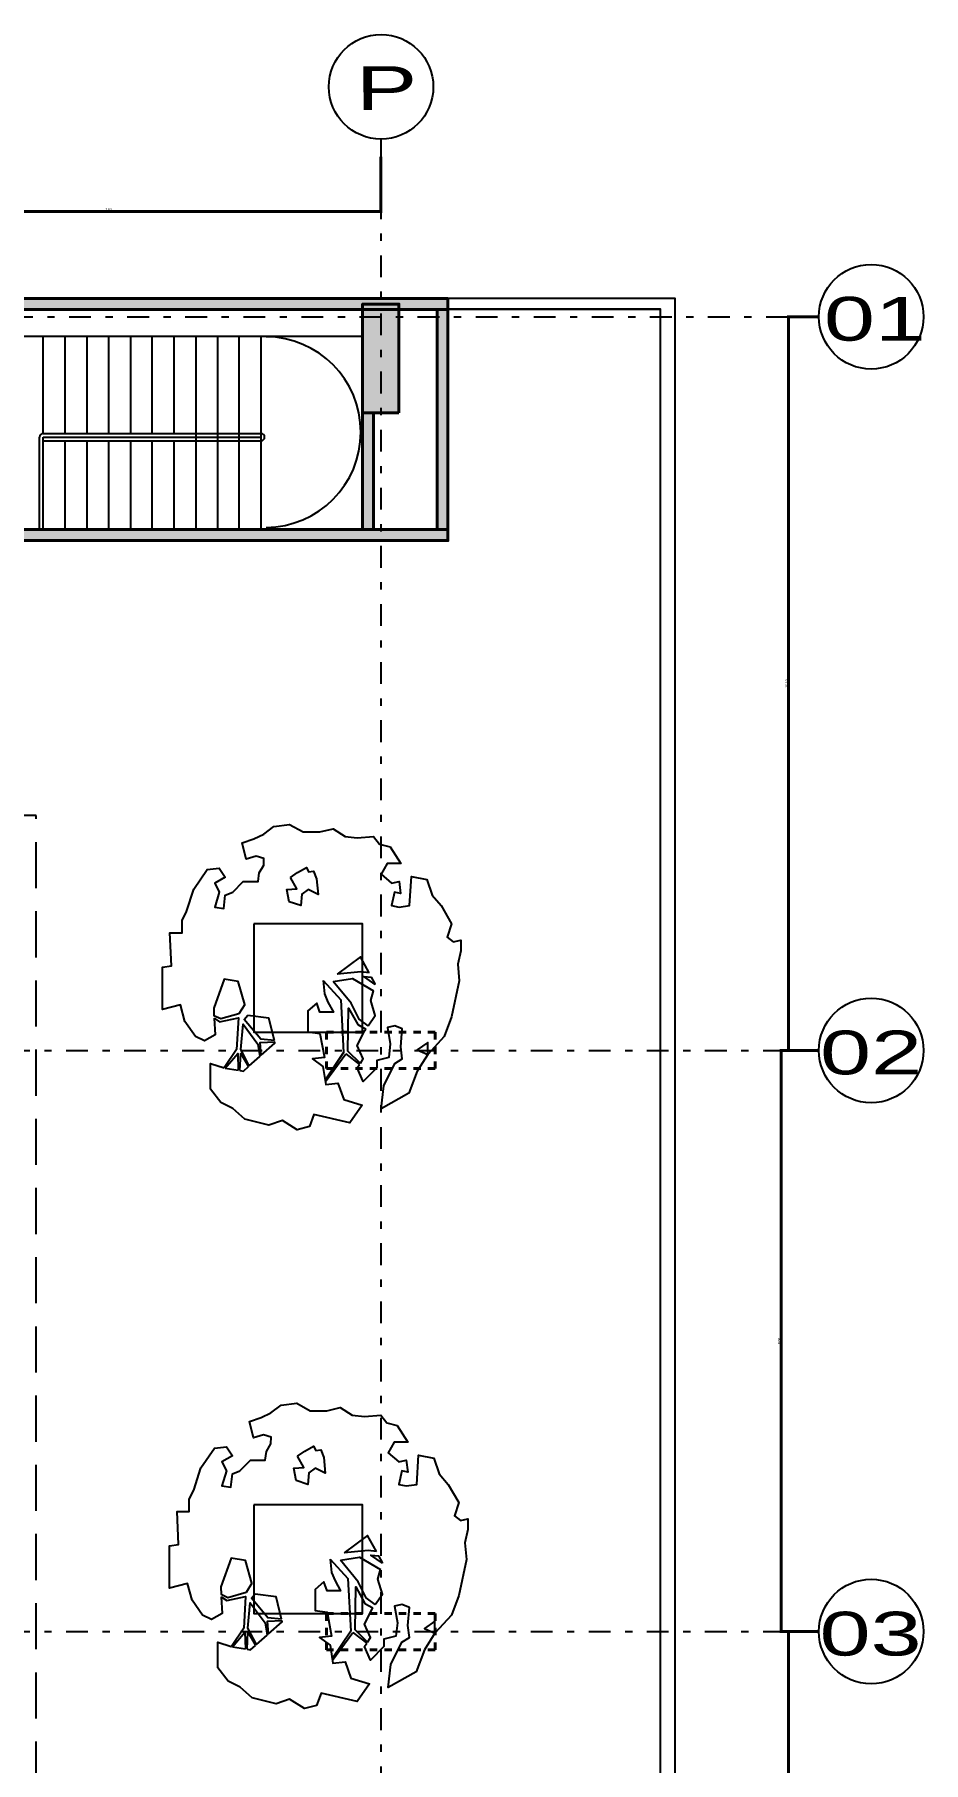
# Model space of a CAD drawing. Header units: millimetres. Extents: x 3781 to 4924, y 1639 to 1721.
# Drawn here: x 4790.44 to 4802.68, y 1684.5 to 1708.29 of the extents above; entities that cross this region are included whole.
import ezdxf

# ---------------------------------------------------------------- set-up
doc = ezdxf.new("R2010")
doc.units = ezdxf.units.MM
for name, pattern in [('CENTER', [0.7, 0.3, -0.2, 0, -0.2]), ('DASHED2', [9.525, 6.35, -3.175]), ('HIDDEN2', [0.1875, 0.125, -0.0625])]:
    doc.linetypes.add(name, pattern=pattern)
doc.layers.get('Defpoints').update_dxf_attribs({"color": 255})
for name, color, linetype in [('_ACHU3', 253, 'Continuous'), ('AREA PARQUEO', 51, 'Continuous'), ('EJE-ESTRUCTURA', 1, 'CENTER'), ('F-2', 2, 'Continuous'), ('HACHTCOLUMNA', 250, 'Continuous'), ('JCA_COTAS', 1, 'Continuous'), ('JCA_HATCH 254', 252, 'Continuous'), ('JCA_TEXTO1', 2, 'Continuous'), ('JCA_TEXTO2', 3, 'Continuous'), ('PROYECCION', 1, 'DASHED2')]:
    doc.layers.add(name, color=color, linetype=linetype)
doc.layers.add('Estructura', color=6, linetype='Continuous', lineweight=40)
doc.layers.add('Muro', color=4, linetype='Continuous', lineweight=40)
doc.styles.add('ROMANS', font='arial.ttf', dxfattribs={"width": 0.7})
doc.styles.add('style2', font='arial.ttf', dxfattribs={"width": 1.5})
doc.dimstyles.new('1-10', dxfattribs={"dimscale": 10, "dimtxt": 0.0037, "dimasz": 0.001, "dimexe": 0.0018, "dimexo": 0.0018, "dimgap": 0.0005, "dimtad": 1, "dimzin": 4, "dimdsep": 46, "dimtxsty": 'ROMANS', "dimblk": 'ARCHTICK', "dimcen": 0.003, "dimdle": 0.0015, "dimclrd": 1, "dimclre": 1, "dimclrt": 4, "dimadec": 0, "dimazin": 0, "dimtfac": 1, "dimtix": 1, "dimtmove": 2, "dimatfit": 3, "dimldrblk": 'flecha', "dimfxl": 1, "dimtolj": 1, "dimtzin": 4, "dimarcsym": 0})

# ---------------------------------------------------------------- blocks, each defined once
blk = doc.blocks.new('_ArchTick')
at = {"color": 0, "linetype": 'ByBlock', "const_width": 0.15}
blk.add_lwpolyline([(-0.5, -0.5), (0.5, 0.5)], dxfattribs=at)
blk = doc.blocks.new('*D26')
at = {"layer": 'Defpoints', "color": 0, "transparency": 16777216}
for p in [(1971, -5855.579), (1978.498, -5855.579), (1978.498, -5856.351)]:
    blk.add_point(p, dxfattribs=at)
at = {"layer": 'JCA_COTAS', "color": 1, "lineweight": -2, "transparency": 16777216}
for p, q in [((1971, -5855.597), (1971, -5856.369)), ((1978.498, -5855.597), (1978.498, -5856.369)), ((1970.985, -5856.351), (1978.513, -5856.351))]:
    blk.add_line(p, q, dxfattribs=at)
at = {"layer": 'JCA_COTAS', "color": 1, "lineweight": -2, "transparency": 16777216, "xscale": 0.01, "yscale": 0.01, "zscale": 0.01, "rotation": 180}
blk.add_blockref('_ArchTick', (1971, -5856.351), dxfattribs=at)
at = {"layer": 'JCA_COTAS', "color": 1, "lineweight": -2, "transparency": 16777216, "xscale": 0.01, "yscale": 0.01, "zscale": 0.01}
blk.add_blockref('_ArchTick', (1978.498, -5856.351), dxfattribs=at)
at = {"layer": 'JCA_COTAS', "color": 4, "transparency": 16777216, "insert": (1974.749, -5856.327), "char_height": 0.037, "attachment_point": 5, "style": 'ROMANS'}
blk.add_mtext('\\A1;7.50', dxfattribs=at)
blk = doc.blocks.new('flecha')
at = {"layer": '_ACHU3', "linetype": 'Continuous', "lineweight": 0}
h = blk.add_hatch(color=255, dxfattribs=at)
h.dxf.hatch_style = 1
h.paths.add_polyline_path([(0, 0), (2.4, 0.4), (2.4, 0), (4, 0), (4, 0), (2.4, 0), (2.4, -0.4)])
at = {"layer": '_ACHU3', "linetype": 'Continuous', "lineweight": 0, "flags": 128}
blk.add_lwpolyline([(0, 0), (2.4, 0.4), (2.4, 0), (2.4, 0), (4, 0), (4, 0), (2.4, 0), (2.4, -0.4), (0, 0)], dxfattribs=at)
blk = doc.blocks.new('*D31')
at = {"layer": 'Defpoints', "color": 0, "transparency": 16777216}
for p in [(1984.533, -5857.799), (1984.114, -5867.899), (1984.533, -5867.899)]:
    blk.add_point(p, dxfattribs=at)
at = {"layer": 'JCA_COTAS', "color": 1, "lineweight": -2, "transparency": 16777216}
for p, q in [((1984.515, -5857.799), (1984.096, -5857.799)), ((1984.114, -5857.784), (1984.114, -5867.914)), ((1984.515, -5867.899), (1984.096, -5867.899))]:
    blk.add_line(p, q, dxfattribs=at)
at = {"layer": 'JCA_COTAS', "color": 1, "lineweight": -2, "transparency": 16777216, "xscale": 0.01, "yscale": 0.01, "zscale": 0.01}
for p, rotation in [((1984.114, -5857.799), 90), ((1984.114, -5867.899), 270)]:
    blk.add_blockref('_ArchTick', p, dxfattribs=dict(at, rotation=rotation))
at = {"layer": 'JCA_COTAS', "color": 4, "transparency": 16777216, "insert": (1984.091, -5862.849), "char_height": 0.037, "attachment_point": 5, "rotation": 90, "style": 'ROMANS'}
blk.add_mtext('\\A1;10.10', dxfattribs=at)
blk = doc.blocks.new('*D32')
at = {"layer": 'Defpoints', "color": 0, "transparency": 16777216}
for p in [(1984.43, -5867.899), (1984.012, -5875.899), (1984.533, -5875.899)]:
    blk.add_point(p, dxfattribs=at)
at = {"layer": 'JCA_COTAS', "color": 1, "lineweight": -2, "transparency": 16777216}
for p, q in [((1984.412, -5867.899), (1983.994, -5867.899)), ((1984.012, -5867.884), (1984.012, -5875.914)), ((1984.515, -5875.899), (1983.994, -5875.899))]:
    blk.add_line(p, q, dxfattribs=at)
at = {"layer": 'JCA_COTAS', "color": 1, "lineweight": -2, "transparency": 16777216, "xscale": 0.01, "yscale": 0.01, "zscale": 0.01}
for p, rotation in [((1984.012, -5867.899), 90), ((1984.012, -5875.899), 270)]:
    blk.add_blockref('_ArchTick', p, dxfattribs=dict(at, rotation=rotation))
at = {"layer": 'JCA_COTAS', "color": 4, "transparency": 16777216, "insert": (1983.988, -5871.899), "char_height": 0.037, "attachment_point": 5, "rotation": 90, "style": 'ROMANS'}
blk.add_mtext('\\A1;8.00', dxfattribs=at)
blk = doc.blocks.new('*D33')
at = {"layer": 'Defpoints', "color": 0, "transparency": 16777216}
for p in [(1984.533, -5875.899), (1984.114, -5885.999), (1984.533, -5885.999)]:
    blk.add_point(p, dxfattribs=at)
at = {"layer": 'JCA_COTAS', "color": 1, "lineweight": -2, "transparency": 16777216}
for p, q in [((1984.515, -5875.899), (1984.096, -5875.899)), ((1984.114, -5875.884), (1984.114, -5886.014)), ((1984.515, -5885.999), (1984.096, -5885.999))]:
    blk.add_line(p, q, dxfattribs=at)
at = {"layer": 'JCA_COTAS', "color": 1, "lineweight": -2, "transparency": 16777216, "xscale": 0.01, "yscale": 0.01, "zscale": 0.01}
for p, rotation in [((1984.114, -5875.899), 90), ((1984.114, -5885.999), 270)]:
    blk.add_blockref('_ArchTick', p, dxfattribs=dict(at, rotation=rotation))
at = {"layer": 'JCA_COTAS', "color": 4, "transparency": 16777216, "insert": (1984.091, -5880.949), "char_height": 0.037, "attachment_point": 5, "rotation": 90, "style": 'ROMANS'}
blk.add_mtext('\\A1;10.10', dxfattribs=at)
blk = doc.blocks.new('ap-2')
for points in [[(-184.365, -96.715), (-184.25, -96.709), (-184.209, -96.782), (-184.24, -96.844), (-184.343, -96.916), (-184.457, -96.947), (-184.426, -97.071), (-184.716, -97.071), (-184.726, -97.009), (-184.954, -97.019), (-184.954, -96.936), (-185.037, -96.936), (-185.099, -96.905), (-185.254, -96.855), (-185.389, -96.763), (-185.399, -96.68), (-185.337, -96.639), (-185.295, -96.711), (-185.233, -96.68), (-185.13, -96.711), (-185.12, -96.649), (-185.213, -96.639), (-185.233, -96.587), (-185.306, -96.515), (-185.306, -96.412), (-185.367, -96.404), (-185.418, -96.373), (-185.465, -96.372), (-185.48, -96.425), (-185.461, -96.494), (-185.572, -96.521), (-185.601, -96.441), (-185.632, -96.373), (-185.685, -96.303), (-185.699, -96.195), (-185.647, -96.102), (-185.647, -95.988), (-185.668, -95.896), (-185.616, -95.813), (-185.606, -95.73), (-185.616, -95.617), (-185.564, -95.576), (-185.544, -95.503), (-185.431, -95.43), (-185.43, -95.524), (-185.357, -95.565), (-185.295, -95.493), (-185.306, -95.441), (-185.223, -95.431), (-185.233, -95.472), (-185.14, -95.493), (-185.13, -95.441), (-185.14, -95.369), (-185.34, -95.356), (-185.32, -95.251), (-185.213, -95.214), (-185.14, -95.152), (-185.016, -95.079), (-184.923, -95.11), (-184.892, -95.068), (-184.902, -95.017), (-184.83, -95.017), (-184.737, -95.037), (-184.623, -95.027), (-184.374, -95.079), (-184.24, -95.13), (-184.116, -95.244), (-184.199, -95.244), (-184.147, -95.316), (-184.116, -95.244), (-184.002, -95.316), (-183.849, -95.373), (-183.741, -95.565), (-183.901, -95.547), (-184.054, -95.471), (-184.085, -95.419), (-184.168, -95.43), (-184.292, -95.419), (-184.312, -95.471), (-184.302, -95.522), (-184.188, -95.502), (-184.095, -95.512), (-184.074, -95.595), (-184.023, -95.595), (-183.93, -95.688), (-184.023, -95.729), (-184.047, -95.713)], [(-184.598, -95.606), (-184.652, -95.685), (-184.648, -95.63)], [(-184.598, -95.606), (-184.602, -95.605), (-184.648, -95.63)], [(-184.313, -95.655), (-184.385, -95.605), (-184.488, -95.636), (-184.554, -95.618)], [(-184.678, -95.647), (-184.788, -95.708), (-184.669, -95.868)], [(-184.678, -95.647), (-184.685, -95.704), (-184.669, -95.868)], [(-184.619, -95.895), (-184.639, -95.763), (-184.554, -95.618)], [(-184.625, -95.965), (-184.533, -95.955), (-184.476, -95.932), (-184.406, -95.894), (-184.406, -95.987), (-184.468, -96.008), (-184.416, -96.069), (-184.271, -96.069), (-184.261, -95.987), (-184.095, -95.956), (-184.085, -96.038), (-184.033, -95.966), (-183.909, -95.946), (-183.919, -95.863), (-183.805, -95.822), (-183.767, -95.695), (-183.645, -95.78), (-183.702, -96.028), (-183.702, -96.028), (-183.619, -96.059), (-183.598, -96.142), (-183.661, -96.245), (-183.63, -96.338), (-183.671, -96.503), (-183.743, -96.586), (-183.743, -96.586), (-183.785, -96.668), (-183.878, -96.74), (-184.054, -96.74), (-184.023, -96.647), (-184.023, -96.646)], [(-184.313, -95.655), (-184.359, -95.717), (-184.469, -95.772), (-184.619, -95.895)], [(-184.053, -95.708), (-184.139, -95.793), (-184.435, -95.789), (-184.321, -95.726), (-184.29, -95.671)], [(-184.053, -95.708), (-184.085, -95.688), (-184.178, -95.729), (-184.281, -95.677), (-184.29, -95.671)], [(-184.12, -95.809), (-184.047, -95.713)], [(-184.625, -95.965), (-184.492, -95.843), (-184.13, -95.823)], [(-184.13, -95.823), (-183.939, -95.951)], [(-183.93, -95.949), (-184.12, -95.809)], [(-185.333, -96.19), (-185.369, -96.14), (-185.403, -96.079), (-185.373, -96.064), (-185.377, -96.03), (-185.325, -96.009), (-185.216, -95.999), (-185.251, -96.068), (-185.22, -96.112), (-185.14, -96.119), (-185.166, -96.199), (-185.252, -96.215), (-185.256, -96.146), (-185.333, -96.19)], [(-184.212, -96.3), (-184.366, -96.338), (-184.385, -96.482), (-184.386, -96.483)], [(-184.212, -96.3), (-184.221, -96.394), (-184.356, -96.508), (-184.386, -96.483)], [(-184.111, -96.39), (-184.194, -96.296), (-184.203, -96.298)], [(-184.111, -96.39), (-184.198, -96.398), (-184.203, -96.298)], [(-184.037, -96.473), (-184.15, -96.532), (-184.324, -96.516), (-184.186, -96.414), (-184.102, -96.4)], [(-184.037, -96.473), (-184.102, -96.4)], [(-184.459, -96.504), (-184.617, -96.549), (-184.633, -96.647), (-184.435, -96.718), (-184.382, -96.716)], [(-184.459, -96.504), (-184.395, -96.544), (-184.36, -96.67), (-184.382, -96.716)], [(-184.365, -96.715), (-184.34, -96.678), (-184.368, -96.548), (-184.15, -96.56), (-184.023, -96.646)], [(-184.006, -96.537), (-184.123, -96.532), (-184.032, -96.479)], [(-184.021, -96.639), (-184.123, -96.552), (-184.007, -96.549)], [(-184.006, -96.537), (-184.002, -96.513), (-184.032, -96.479)], [(-184.021, -96.639), (-184.007, -96.549)]]:
    blk.add_lwpolyline(points)
blk = doc.blocks.new('Estructura cubierta')
at = {"layer": 'HACHTCOLUMNA'}
h = blk.add_hatch(color=256, dxfattribs=at)
h.paths.add_polyline_path([(1971.25, -5904.924), (1971.25, -5903.424), (1970.75, -5903.424), (1970.75, -5904.924)])
h.paths.add_polyline_path([(1977.353, -5903.424), (1978.853, -5903.424), (1978.853, -5903.924), (1977.353, -5903.924)])
h.paths.add_polyline_path([(1962.75, -5904.924), (1962.75, -5903.424), (1962.25, -5903.424), (1962.25, -5904.924)])
h.paths.add_polyline_path([(1978.248, -5911.949), (1978.248, -5909.549), (1978.748, -5909.549), (1978.748, -5911.949)])
h.paths.add_polyline_path([(1970.75, -5909.549), (1970.75, -5911.949), (1971.25, -5911.949), (1971.25, -5909.549)])
h.paths.add_polyline_path([(1962.25, -5909.549), (1962.25, -5911.949), (1962.75, -5911.949), (1962.75, -5909.549)])
h.paths.add_polyline_path([(1978.748, -5859.124), (1978.248, -5859.124), (1978.248, -5857.624), (1978.748, -5857.624)])
h.paths.add_polyline_path([(1971.25, -5859.124), (1970.75, -5859.124), (1970.75, -5857.624), (1971.25, -5857.624)])
at = {"layer": 'EJE-ESTRUCTURA'}
for p, q in [((1978.498, -5855.354), (1978.498, -5914.914)), ((1978.498, -5855.354), (1978.498, -5914.914)), ((1953.405, -5857.799), (1984.533, -5857.799)), ((1953.363, -5867.899), (1984.533, -5867.899)), ((1953.363, -5875.899), (1984.533, -5875.899))]:
    blk.add_line(p, q, dxfattribs=at)
at = {"layer": 'Estructura'}
blk.add_lwpolyline([(1978.748, -5859.124), (1978.248, -5859.124), (1978.248, -5857.624), (1978.748, -5857.624)], close=True, dxfattribs=at)
at = {"layer": 'Estructura', "color": 1, "linetype": 'HIDDEN2', "ltscale": 0.3}
for points in [[(1979.248, -5867.649), (1979.248, -5868.149), (1977.748, -5868.149), (1977.748, -5867.649)], [(1979.248, -5875.649), (1979.248, -5876.149), (1977.748, -5876.149), (1977.748, -5875.649)]]:
    blk.add_lwpolyline(points, close=True, dxfattribs=at)
at = {"layer": 'JCA_TEXTO1', "linetype": 'Continuous'}
for centre in [(1978.501, -5854.634), (1985.253, -5857.799), (1985.253, -5867.899), (1985.253, -5875.899)]:
    blk.add_circle(centre, 0.72, dxfattribs=at)
at = {"layer": 'JCA_TEXTO2', "style": 'style2', "width": 1.5}
for s, height, p in [('P', 0.603, (1978.156, -5854.954)), ('01', 0.6031, (1984.602, -5858.129)), ('02', 0.6031, (1984.549, -5868.229)), ('03', 0.6031, (1984.542, -5876.229))]:
    blk.add_text(s, height=height, rotation=0.0293, dxfattribs=at).set_placement(p)
at = {"layer": 'JCA_COTAS'}
dim = blk.add_linear_dim(base=(1978.498, -5856.351), p1=(1971, -5855.579), p2=(1978.498, -5855.579), dimstyle='1-10', dxfattribs=at)
dim.commit()
dim.dimension.update_dxf_attribs({"geometry": '*D26', "text_midpoint": (1974.749, -5856.327)})
for base, p1, p2, picture, middle in [((1984.114, -5867.899), (1984.533, -5857.799), (1984.533, -5867.899), '*D31', (1984.091, -5862.849)), ((1984.012, -5875.899), (1984.43, -5867.899), (1984.533, -5875.899), '*D32', (1983.988, -5871.899)), ((1984.114, -5885.999), (1984.533, -5875.899), (1984.533, -5885.999), '*D33', (1984.091, -5880.949))]:
    dim = blk.add_linear_dim(base=base, p1=p1, p2=p2, angle=90, dimstyle='1-10', dxfattribs=at)
    dim.commit()
    dim.dimension.update_dxf_attribs({"geometry": picture, "text_midpoint": middle})

msp = doc.modelspace()

# ---------------------------------------------------------------- hatches: boundary and pattern name
at = {"layer": 'JCA_HATCH 254'}
h = msp.add_hatch(color=256, dxfattribs=at)
h.paths.add_polyline_path([(4795.981, 1701.473), (4796.131, 1701.473), (4796.131, 1704.503), (4795.981, 1704.503)])
h.paths.add_polyline_path([(4795.981, 1704.278), (4795.981, 1704.128), (4795.981, 1704.128), (4795.981, 1704.278)], flags=16)
h.paths.add_polyline_path([(4789.159, 1704.503), (4789.159, 1704.653), (4796.131, 1704.653), (4796.131, 1704.503)])
h.paths.add_polyline_path([(4795.456, 1701.473), (4795.306, 1701.473), (4795.306, 1701.472), (4795.456, 1701.472)])
h.paths.add_polyline_path([(4795.106, 1701.473), (4794.956, 1701.473), (4794.956, 1703.078), (4795.106, 1703.078)])
h.paths.add_polyline_path([(4785.118, 1701.322), (4785.118, 1701.472), (4796.131, 1701.472), (4796.131, 1701.322)])
h.paths.add_polyline_path([(4787.959, 1703.078), (4787.809, 1703.078)])
h.paths.add_polyline_path([(4785.118, 1704.503), (4785.118, 1704.653), (4787.959, 1704.653), (4787.959, 1704.503)])
h.paths.add_polyline_path([(4785.268, 1704.503), (4785.118, 1704.503), (4785.118, 1702.782), (4785.268, 1702.782)])
h.paths.add_polyline_path([(4785.268, 1701.473), (4785.118, 1701.473), (4785.118, 1701.725), (4785.268, 1701.725)])

# ---------------------------------------------------------------- linework, layer by layer
at = {"layer": 'AREA PARQUEO', "color": 2}
for p, q in [((4790.556, 1702.796), (4790.556, 1704.128)), ((4790.856, 1702.796), (4790.856, 1704.128)), ((4791.156, 1704.128), (4791.156, 1702.796)), ((4791.456, 1704.128), (4791.456, 1702.796)), ((4791.756, 1704.128), (4791.756, 1702.796)), ((4792.056, 1702.796), (4792.056, 1704.128)), ((4792.356, 1704.128), (4792.356, 1702.796)), ((4792.656, 1704.128), (4792.656, 1701.472)), ((4792.956, 1704.128), (4792.956, 1701.472)), ((4793.256, 1701.472), (4793.256, 1704.128)), ((4793.556, 1701.472), (4793.556, 1704.128)), ((4790.556, 1702.796), (4793.556, 1702.796)), ((4790.506, 1701.472), (4790.506, 1702.746)), ((4790.556, 1702.746), (4793.556, 1702.746)), ((4790.556, 1701.472), (4790.556, 1702.746)), ((4790.556, 1702.696), (4793.556, 1702.696)), ((4790.856, 1701.472), (4790.856, 1702.696)), ((4791.156, 1702.696), (4791.156, 1701.472)), ((4791.456, 1702.696), (4791.456, 1701.472)), ((4791.756, 1702.696), (4791.756, 1701.472)), ((4792.056, 1701.472), (4792.056, 1702.696)), ((4792.356, 1702.696), (4792.356, 1701.472))]:
    msp.add_line(p, q, dxfattribs=at)
for points in [[(4782.518, 1704.659), (4767.665, 1704.659), (4767.665, 1650.203), (4782.518, 1650.203), (4782.518, 1652.563), (4785.118, 1652.563), (4785.118, 1650.203), (4792.36, 1650.203), (4792.36, 1652.563), (4794.956, 1652.563), (4794.956, 1650.203), (4799.258, 1650.203), (4799.258, 1650.963), (4799.262, 1650.963), (4799.259, 1704.653), (4785.118, 1704.653), (4785.118, 1702.982), (4782.518, 1702.982), (4782.518, 1704.659)], [(4799.059, 1656.264), (4799.059, 1704.509), (4796.131, 1704.509), (4796.131, 1704.278)]]:
    msp.add_lwpolyline(points, dxfattribs=at)
for points in [[(4782.318, 1704.459), (4767.865, 1704.459), (4767.865, 1650.403), (4782.518, 1650.403), (4782.518, 1652.763), (4785.318, 1652.763), (4785.318, 1650.403), (4792.16, 1650.403), (4792.16, 1652.763), (4795.156, 1652.763), (4795.156, 1650.403), (4799.058, 1650.403), (4799.058, 1651.163), (4799.062, 1651.163), (4799.059, 1704.503), (4785.268, 1704.503), (4785.268, 1702.782), (4782.318, 1702.782)], [(4793.456, 1696.048), (4793.456, 1694.553), (4794.956, 1694.553), (4794.956, 1696.048)], [(4793.456, 1688.048), (4793.456, 1686.553), (4794.956, 1686.553), (4794.956, 1688.048)]]:
    msp.add_lwpolyline(points, close=True, dxfattribs=at)
for centre, start, end in [((4790.556, 1702.746), 90, 180.0294), ((4793.556, 1702.746), 270, 90)]:
    msp.add_arc(centre, 0.05, start, end, dxfattribs=at)
at = {"layer": 'F-2'}
msp.add_lwpolyline([(4787.959, 1704.503), (4794.956, 1704.503), (4794.956, 1704.13), (4787.959, 1704.13)], close=True, dxfattribs=at)
at = {"layer": 'Muro'}
for points in [[(4789.159, 1704.503), (4789.159, 1704.653), (4796.131, 1704.653), (4796.131, 1704.503)], [(4795.981, 1701.473), (4796.131, 1701.473), (4796.131, 1704.503), (4795.981, 1704.503)], [(4795.106, 1701.473), (4794.956, 1701.473), (4794.956, 1703.078), (4795.106, 1703.078)], [(4785.118, 1701.322), (4785.118, 1701.472), (4796.131, 1701.472), (4796.131, 1701.322)]]:
    msp.add_lwpolyline(points, close=True, dxfattribs=at)
at = {"layer": 'PROYECCION', "color": 2, "ltscale": 0.1}
msp.add_lwpolyline([(4787.461, 1661.629), (4790.46, 1661.628), (4795.131, 1661.628), (4795.132, 1668.153), (4790.46, 1668.153), (4790.459, 1677.487), (4790.459, 1677.487), (4790.459, 1697.537), (4775.836, 1697.537), (4775.836, 1662.842), (4779.209, 1662.842), (4779.209, 1658.778), (4787.461, 1658.778)], close=True, dxfattribs=at)
at = {"layer": 'PROYECCION'}
msp.add_arc((4793.618, 1702.815), 1.312, 270.338, 89.662, dxfattribs=at)

# ---------------------------------------------------------------- block references
at = {"layer": 'JCA_COTAS', "xscale": 2, "yscale": 2, "zscale": 2, "rotation": 270.0000001197043}
for p in [(4986.34, 1326.016), (4986.439, 1318.05)]:
    msp.add_blockref('ap-2', p, dxfattribs=at)
at = {"layer": 'Muro'}
msp.add_blockref('Estructura cubierta', (2816.708, 7562.202), dxfattribs=at)

doc.saveas('drawing.dxf')
